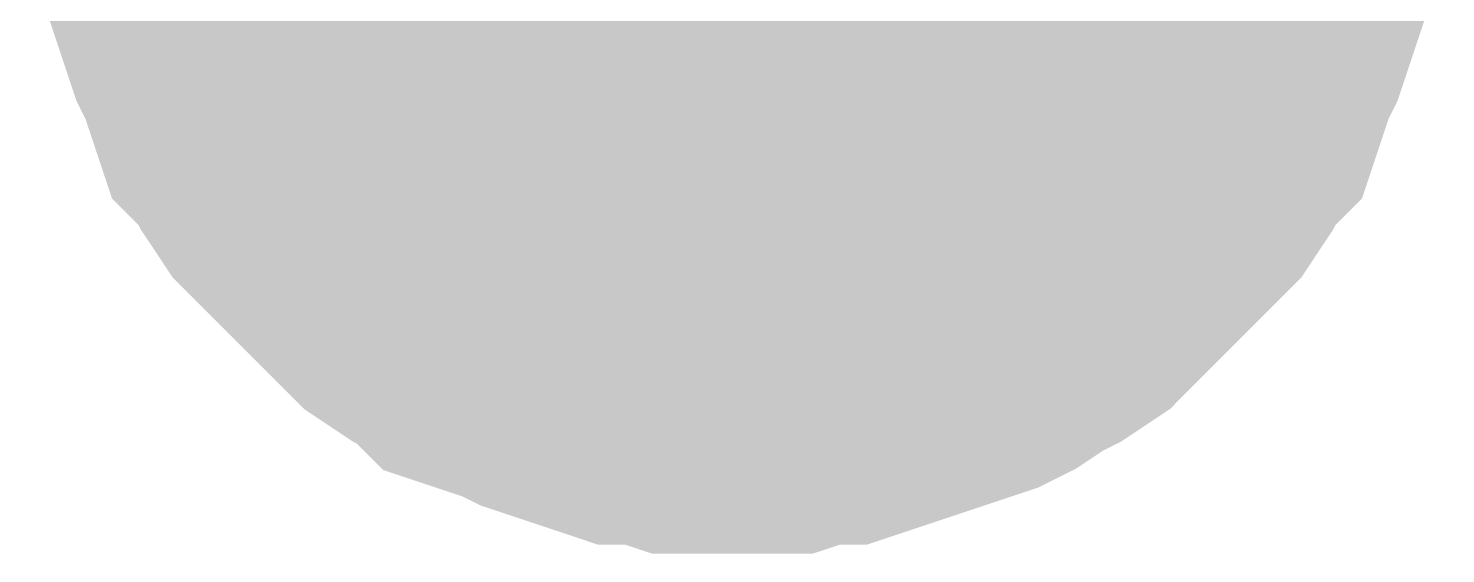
# Model space of a CAD drawing. Header units: inches. Extents: x 0 to 431, y 0 to 297.
# Drawn here: x 183.345 to 184.661, y 129.339 to 129.826 of the extents above; entities that cross this region are included whole.
import ezdxf

# ---------------------------------------------------------------- set-up
doc = ezdxf.new("R2010")
doc.units = ezdxf.units.IN
doc.layers.add('Sheet', color=255, linetype='Continuous')

msp = doc.modelspace()

# ---------------------------------------------------------------- linework, layer by layer
at = {"layer": 'Sheet'}
msp.add_lwpolyline([(183.7461, 130.0001, 0.508, 0.508, 1), (184.2541, 130.0001, 0.508, 0.508, 1)], format="xyseb", close=True, dxfattribs=at)
for points in [[(183.9991, 129.4887, 0.2997, 0.2997, 0), (183.9739, 129.4887, 0.2997, 0.2997, 0), (183.9487, 129.4887, 0.2997, 0.2997, 0), (183.9235, 129.4971, 0.2997, 0.2997, 0), (183.8983, 129.4971, 0.2997, 0.2997, 0), (183.8731, 129.5055, 0.2997, 0.2997, 0), (183.8479, 129.5139, 0.2997, 0.2997, 0), (183.8227, 129.5223, 0.2997, 0.2997, 0), (183.8059, 129.5307, 0.2997, 0.2997, 0), (183.7807, 129.5391, 0.2997, 0.2997, 0), (183.7555, 129.5475, 0.2997, 0.2997, 0), (183.7387, 129.5643, 0.2997, 0.2997, 0), (183.7219, 129.5727, 0.2997, 0.2997, 0), (183.6967, 129.5895, 0.2997, 0.2997, 0), (183.6799, 129.6063, 0.2997, 0.2997, 0), (183.6631, 129.6231, 0.2997, 0.2997, 0), (183.6463, 129.6399, 0.2997, 0.2997, 0), (183.6295, 129.6567, 0.2997, 0.2997, 0), (183.6127, 129.6735, 0.2997, 0.2997, 0), (183.5959, 129.6903, 0.2997, 0.2997, 0), (183.5791, 129.7156, 0.2997, 0.2997, 0), (183.5707, 129.7324, 0.2997, 0.2997, 0), (183.5539, 129.7492, 0.2997, 0.2997, 0), (183.5455, 129.7744, 0.2997, 0.2997, 0), (183.5371, 129.7996, 0.2997, 0.2997, 0), (183.5287, 129.8164, 0.2997, 0.2997, 0), (183.5203, 129.8416, 0.2997, 0.2997, 0), (183.5119, 129.8668, 0.2997, 0.2997, 0), (183.5035, 129.892, 0.2997, 0.2997, 0), (183.5035, 129.9172, 0.2997, 0.2997, 0), (183.4951, 129.9424, 0.2997, 0.2997, 0), (183.4951, 129.9676, 0.2997, 0.2997, 0), (183.4951, 129.9928, 0.2997, 0.2997, 0)], [(183.9991, 129.4887, 0.2997, 0.2997, 0), (183.9739, 129.4887, 0.2997, 0.2997, 0), (183.9487, 129.4887, 0.2997, 0.2997, 0), (183.9235, 129.4971, 0.2997, 0.2997, 0), (183.8983, 129.4971, 0.2997, 0.2997, 0), (183.8731, 129.5055, 0.2997, 0.2997, 0), (183.8479, 129.5139, 0.2997, 0.2997, 0), (183.8227, 129.5223, 0.2997, 0.2997, 0), (183.8059, 129.5307, 0.2997, 0.2997, 0), (183.7807, 129.5391, 0.2997, 0.2997, 0), (183.7555, 129.5475, 0.2997, 0.2997, 0), (183.7387, 129.5643, 0.2997, 0.2997, 0), (183.7219, 129.5727, 0.2997, 0.2997, 0), (183.6967, 129.5895, 0.2997, 0.2997, 0), (183.6799, 129.6063, 0.2997, 0.2997, 0), (183.6631, 129.6231, 0.2997, 0.2997, 0), (183.6463, 129.6399, 0.2997, 0.2997, 0), (183.6295, 129.6567, 0.2997, 0.2997, 0), (183.6127, 129.6735, 0.2997, 0.2997, 0), (183.5959, 129.6903, 0.2997, 0.2997, 0), (183.5791, 129.7156, 0.2997, 0.2997, 0), (183.5707, 129.7324, 0.2997, 0.2997, 0), (183.5539, 129.7492, 0.2997, 0.2997, 0), (183.5455, 129.7744, 0.2997, 0.2997, 0), (183.5371, 129.7996, 0.2997, 0.2997, 0), (183.5287, 129.8164, 0.2997, 0.2997, 0), (183.5203, 129.8416, 0.2997, 0.2997, 0), (183.5119, 129.8668, 0.2997, 0.2997, 0), (183.5035, 129.892, 0.2997, 0.2997, 0), (183.5035, 129.9172, 0.2997, 0.2997, 0), (183.4951, 129.9424, 0.2997, 0.2997, 0), (183.4951, 129.9676, 0.2997, 0.2997, 0), (183.4951, 129.9928, 0.2997, 0.2997, 0)], [(183.9991, 129.4887, 0.2997, 0.2997, 0), (183.9739, 129.4887, 0.2997, 0.2997, 0), (183.9487, 129.4887, 0.2997, 0.2997, 0), (183.9235, 129.4971, 0.2997, 0.2997, 0), (183.8983, 129.4971, 0.2997, 0.2997, 0), (183.8731, 129.5055, 0.2997, 0.2997, 0), (183.8479, 129.5139, 0.2997, 0.2997, 0), (183.8227, 129.5223, 0.2997, 0.2997, 0), (183.8059, 129.5307, 0.2997, 0.2997, 0), (183.7807, 129.5391, 0.2997, 0.2997, 0), (183.7555, 129.5475, 0.2997, 0.2997, 0), (183.7387, 129.5643, 0.2997, 0.2997, 0), (183.7219, 129.5727, 0.2997, 0.2997, 0), (183.6967, 129.5895, 0.2997, 0.2997, 0), (183.6799, 129.6063, 0.2997, 0.2997, 0), (183.6631, 129.6231, 0.2997, 0.2997, 0), (183.6463, 129.6399, 0.2997, 0.2997, 0), (183.6295, 129.6567, 0.2997, 0.2997, 0), (183.6127, 129.6735, 0.2997, 0.2997, 0), (183.5959, 129.6903, 0.2997, 0.2997, 0), (183.5791, 129.7156, 0.2997, 0.2997, 0), (183.5707, 129.7324, 0.2997, 0.2997, 0), (183.5539, 129.7492, 0.2997, 0.2997, 0), (183.5455, 129.7744, 0.2997, 0.2997, 0), (183.5371, 129.7996, 0.2997, 0.2997, 0), (183.5287, 129.8164, 0.2997, 0.2997, 0), (183.5203, 129.8416, 0.2997, 0.2997, 0), (183.5119, 129.8668, 0.2997, 0.2997, 0), (183.5035, 129.892, 0.2997, 0.2997, 0), (183.5035, 129.9172, 0.2997, 0.2997, 0), (183.4951, 129.9424, 0.2997, 0.2997, 0), (183.4951, 129.9676, 0.2997, 0.2997, 0), (183.4951, 129.9928, 0.2997, 0.2997, 0)], [(183.9991, 129.4887, 0.2997, 0.2997, 0), (183.9739, 129.4887, 0.2997, 0.2997, 0), (183.9487, 129.4887, 0.2997, 0.2997, 0), (183.9235, 129.4971, 0.2997, 0.2997, 0), (183.8983, 129.4971, 0.2997, 0.2997, 0), (183.8731, 129.5055, 0.2997, 0.2997, 0), (183.8479, 129.5139, 0.2997, 0.2997, 0), (183.8227, 129.5223, 0.2997, 0.2997, 0), (183.8059, 129.5307, 0.2997, 0.2997, 0), (183.7807, 129.5391, 0.2997, 0.2997, 0), (183.7555, 129.5475, 0.2997, 0.2997, 0), (183.7387, 129.5643, 0.2997, 0.2997, 0), (183.7219, 129.5727, 0.2997, 0.2997, 0), (183.6967, 129.5895, 0.2997, 0.2997, 0), (183.6799, 129.6063, 0.2997, 0.2997, 0), (183.6631, 129.6231, 0.2997, 0.2997, 0), (183.6463, 129.6399, 0.2997, 0.2997, 0), (183.6295, 129.6567, 0.2997, 0.2997, 0), (183.6127, 129.6735, 0.2997, 0.2997, 0), (183.5959, 129.6903, 0.2997, 0.2997, 0), (183.5791, 129.7156, 0.2997, 0.2997, 0), (183.5707, 129.7324, 0.2997, 0.2997, 0), (183.5539, 129.7492, 0.2997, 0.2997, 0), (183.5455, 129.7744, 0.2997, 0.2997, 0), (183.5371, 129.7996, 0.2997, 0.2997, 0), (183.5287, 129.8164, 0.2997, 0.2997, 0), (183.5203, 129.8416, 0.2997, 0.2997, 0), (183.5119, 129.8668, 0.2997, 0.2997, 0), (183.5035, 129.892, 0.2997, 0.2997, 0), (183.5035, 129.9172, 0.2997, 0.2997, 0), (183.4951, 129.9424, 0.2997, 0.2997, 0), (183.4951, 129.9676, 0.2997, 0.2997, 0), (183.4951, 129.9928, 0.2997, 0.2997, 0)], [(184.5116, 129.9928, 0.2997, 0.2997, 0), (184.5116, 129.9676, 0.2997, 0.2997, 0), (184.5116, 129.9424, 0.2997, 0.2997, 0), (184.5032, 129.9172, 0.2997, 0.2997, 0), (184.5032, 129.892, 0.2997, 0.2997, 0), (184.4948, 129.8668, 0.2997, 0.2997, 0), (184.4864, 129.8416, 0.2997, 0.2997, 0), (184.478, 129.8164, 0.2997, 0.2997, 0), (184.4696, 129.7996, 0.2997, 0.2997, 0), (184.4612, 129.7744, 0.2997, 0.2997, 0), (184.4528, 129.7492, 0.2997, 0.2997, 0), (184.436, 129.7324, 0.2997, 0.2997, 0), (184.4276, 129.7156, 0.2997, 0.2997, 0), (184.4108, 129.6903, 0.2997, 0.2997, 0), (184.394, 129.6735, 0.2997, 0.2997, 0), (184.3772, 129.6567, 0.2997, 0.2997, 0), (184.3604, 129.6399, 0.2997, 0.2997, 0), (184.3436, 129.6231, 0.2997, 0.2997, 0), (184.3268, 129.6063, 0.2997, 0.2997, 0), (184.31, 129.5895, 0.2997, 0.2997, 0), (184.2848, 129.5727, 0.2997, 0.2997, 0), (184.268, 129.5643, 0.2997, 0.2997, 0), (184.2428, 129.5475, 0.2997, 0.2997, 0), (184.226, 129.5391, 0.2997, 0.2997, 0), (184.2008, 129.5307, 0.2997, 0.2997, 0), (184.1756, 129.5223, 0.2997, 0.2997, 0), (184.1504, 129.5139, 0.2997, 0.2997, 0), (184.1252, 129.5055, 0.2997, 0.2997, 0), (184.1, 129.4971, 0.2997, 0.2997, 0), (184.0748, 129.4971, 0.2997, 0.2997, 0), (184.0495, 129.4887, 0.2997, 0.2997, 0), (184.0243, 129.4887, 0.2997, 0.2997, 0), (183.9991, 129.4887, 0.2997, 0.2997, 0)], [(184.5116, 129.9928, 0.2997, 0.2997, 0), (184.5116, 129.9676, 0.2997, 0.2997, 0), (184.5116, 129.9424, 0.2997, 0.2997, 0), (184.5032, 129.9172, 0.2997, 0.2997, 0), (184.5032, 129.892, 0.2997, 0.2997, 0), (184.4948, 129.8668, 0.2997, 0.2997, 0), (184.4864, 129.8416, 0.2997, 0.2997, 0), (184.478, 129.8164, 0.2997, 0.2997, 0), (184.4696, 129.7996, 0.2997, 0.2997, 0), (184.4612, 129.7744, 0.2997, 0.2997, 0), (184.4528, 129.7492, 0.2997, 0.2997, 0), (184.436, 129.7324, 0.2997, 0.2997, 0), (184.4276, 129.7156, 0.2997, 0.2997, 0), (184.4108, 129.6903, 0.2997, 0.2997, 0), (184.394, 129.6735, 0.2997, 0.2997, 0), (184.3772, 129.6567, 0.2997, 0.2997, 0), (184.3604, 129.6399, 0.2997, 0.2997, 0), (184.3436, 129.6231, 0.2997, 0.2997, 0), (184.3268, 129.6063, 0.2997, 0.2997, 0), (184.31, 129.5895, 0.2997, 0.2997, 0), (184.2848, 129.5727, 0.2997, 0.2997, 0), (184.268, 129.5643, 0.2997, 0.2997, 0), (184.2428, 129.5475, 0.2997, 0.2997, 0), (184.226, 129.5391, 0.2997, 0.2997, 0), (184.2008, 129.5307, 0.2997, 0.2997, 0), (184.1756, 129.5223, 0.2997, 0.2997, 0), (184.1504, 129.5139, 0.2997, 0.2997, 0), (184.1252, 129.5055, 0.2997, 0.2997, 0), (184.1, 129.4971, 0.2997, 0.2997, 0), (184.0748, 129.4971, 0.2997, 0.2997, 0), (184.0495, 129.4887, 0.2997, 0.2997, 0), (184.0243, 129.4887, 0.2997, 0.2997, 0), (183.9991, 129.4887, 0.2997, 0.2997, 0)], [(184.5116, 129.9928, 0.2997, 0.2997, 0), (184.5116, 129.9676, 0.2997, 0.2997, 0), (184.5116, 129.9424, 0.2997, 0.2997, 0), (184.5032, 129.9172, 0.2997, 0.2997, 0), (184.5032, 129.892, 0.2997, 0.2997, 0), (184.4948, 129.8668, 0.2997, 0.2997, 0), (184.4864, 129.8416, 0.2997, 0.2997, 0), (184.478, 129.8164, 0.2997, 0.2997, 0), (184.4696, 129.7996, 0.2997, 0.2997, 0), (184.4612, 129.7744, 0.2997, 0.2997, 0), (184.4528, 129.7492, 0.2997, 0.2997, 0), (184.436, 129.7324, 0.2997, 0.2997, 0), (184.4276, 129.7156, 0.2997, 0.2997, 0), (184.4108, 129.6903, 0.2997, 0.2997, 0), (184.394, 129.6735, 0.2997, 0.2997, 0), (184.3772, 129.6567, 0.2997, 0.2997, 0), (184.3604, 129.6399, 0.2997, 0.2997, 0), (184.3436, 129.6231, 0.2997, 0.2997, 0), (184.3268, 129.6063, 0.2997, 0.2997, 0), (184.31, 129.5895, 0.2997, 0.2997, 0), (184.2848, 129.5727, 0.2997, 0.2997, 0), (184.268, 129.5643, 0.2997, 0.2997, 0), (184.2428, 129.5475, 0.2997, 0.2997, 0), (184.226, 129.5391, 0.2997, 0.2997, 0), (184.2008, 129.5307, 0.2997, 0.2997, 0), (184.1756, 129.5223, 0.2997, 0.2997, 0), (184.1504, 129.5139, 0.2997, 0.2997, 0), (184.1252, 129.5055, 0.2997, 0.2997, 0), (184.1, 129.4971, 0.2997, 0.2997, 0), (184.0748, 129.4971, 0.2997, 0.2997, 0), (184.0495, 129.4887, 0.2997, 0.2997, 0), (184.0243, 129.4887, 0.2997, 0.2997, 0), (183.9991, 129.4887, 0.2997, 0.2997, 0)], [(184.5116, 129.9928, 0.2997, 0.2997, 0), (184.5116, 129.9676, 0.2997, 0.2997, 0), (184.5116, 129.9424, 0.2997, 0.2997, 0), (184.5032, 129.9172, 0.2997, 0.2997, 0), (184.5032, 129.892, 0.2997, 0.2997, 0), (184.4948, 129.8668, 0.2997, 0.2997, 0), (184.4864, 129.8416, 0.2997, 0.2997, 0), (184.478, 129.8164, 0.2997, 0.2997, 0), (184.4696, 129.7996, 0.2997, 0.2997, 0), (184.4612, 129.7744, 0.2997, 0.2997, 0), (184.4528, 129.7492, 0.2997, 0.2997, 0), (184.436, 129.7324, 0.2997, 0.2997, 0), (184.4276, 129.7156, 0.2997, 0.2997, 0), (184.4108, 129.6903, 0.2997, 0.2997, 0), (184.394, 129.6735, 0.2997, 0.2997, 0), (184.3772, 129.6567, 0.2997, 0.2997, 0), (184.3604, 129.6399, 0.2997, 0.2997, 0), (184.3436, 129.6231, 0.2997, 0.2997, 0), (184.3268, 129.6063, 0.2997, 0.2997, 0), (184.31, 129.5895, 0.2997, 0.2997, 0), (184.2848, 129.5727, 0.2997, 0.2997, 0), (184.268, 129.5643, 0.2997, 0.2997, 0), (184.2428, 129.5475, 0.2997, 0.2997, 0), (184.226, 129.5391, 0.2997, 0.2997, 0), (184.2008, 129.5307, 0.2997, 0.2997, 0), (184.1756, 129.5223, 0.2997, 0.2997, 0), (184.1504, 129.5139, 0.2997, 0.2997, 0), (184.1252, 129.5055, 0.2997, 0.2997, 0), (184.1, 129.4971, 0.2997, 0.2997, 0), (184.0748, 129.4971, 0.2997, 0.2997, 0), (184.0495, 129.4887, 0.2997, 0.2997, 0), (184.0243, 129.4887, 0.2997, 0.2997, 0), (183.9991, 129.4887, 0.2997, 0.2997, 0)], [(183.9991, 129.4887, 0.0991, 0.0991, 0), (183.9739, 129.4887, 0.0991, 0.0991, 0), (183.9487, 129.4887, 0.0991, 0.0991, 0), (183.9235, 129.4971, 0.0991, 0.0991, 0), (183.8983, 129.4971, 0.0991, 0.0991, 0), (183.8731, 129.5055, 0.0991, 0.0991, 0), (183.8479, 129.5139, 0.0991, 0.0991, 0), (183.8227, 129.5223, 0.0991, 0.0991, 0), (183.8059, 129.5307, 0.0991, 0.0991, 0), (183.7807, 129.5391, 0.0991, 0.0991, 0), (183.7555, 129.5475, 0.0991, 0.0991, 0), (183.7387, 129.5643, 0.0991, 0.0991, 0), (183.7219, 129.5727, 0.0991, 0.0991, 0), (183.6967, 129.5895, 0.0991, 0.0991, 0), (183.6799, 129.6063, 0.0991, 0.0991, 0), (183.6631, 129.6231, 0.0991, 0.0991, 0), (183.6463, 129.6399, 0.0991, 0.0991, 0), (183.6295, 129.6567, 0.0991, 0.0991, 0), (183.6127, 129.6735, 0.0991, 0.0991, 0), (183.5959, 129.6903, 0.0991, 0.0991, 0), (183.5791, 129.7156, 0.0991, 0.0991, 0), (183.5707, 129.7324, 0.0991, 0.0991, 0), (183.5539, 129.7492, 0.0991, 0.0991, 0), (183.5455, 129.7744, 0.0991, 0.0991, 0), (183.5371, 129.7996, 0.0991, 0.0991, 0), (183.5287, 129.8164, 0.0991, 0.0991, 0), (183.5203, 129.8416, 0.0991, 0.0991, 0), (183.5119, 129.8668, 0.0991, 0.0991, 0), (183.5035, 129.892, 0.0991, 0.0991, 0)], [(183.9991, 129.4887, 0.0991, 0.0991, 0), (183.9739, 129.4887, 0.0991, 0.0991, 0), (183.9487, 129.4887, 0.0991, 0.0991, 0), (183.9235, 129.4971, 0.0991, 0.0991, 0), (183.8983, 129.4971, 0.0991, 0.0991, 0), (183.8731, 129.5055, 0.0991, 0.0991, 0), (183.8479, 129.5139, 0.0991, 0.0991, 0), (183.8227, 129.5223, 0.0991, 0.0991, 0), (183.8059, 129.5307, 0.0991, 0.0991, 0), (183.7807, 129.5391, 0.0991, 0.0991, 0), (183.7555, 129.5475, 0.0991, 0.0991, 0), (183.7387, 129.5643, 0.0991, 0.0991, 0), (183.7219, 129.5727, 0.0991, 0.0991, 0), (183.6967, 129.5895, 0.0991, 0.0991, 0), (183.6799, 129.6063, 0.0991, 0.0991, 0), (183.6631, 129.6231, 0.0991, 0.0991, 0), (183.6463, 129.6399, 0.0991, 0.0991, 0), (183.6295, 129.6567, 0.0991, 0.0991, 0), (183.6127, 129.6735, 0.0991, 0.0991, 0), (183.5959, 129.6903, 0.0991, 0.0991, 0), (183.5791, 129.7156, 0.0991, 0.0991, 0), (183.5707, 129.7324, 0.0991, 0.0991, 0), (183.5539, 129.7492, 0.0991, 0.0991, 0), (183.5455, 129.7744, 0.0991, 0.0991, 0), (183.5371, 129.7996, 0.0991, 0.0991, 0), (183.5287, 129.8164, 0.0991, 0.0991, 0), (183.5203, 129.8416, 0.0991, 0.0991, 0), (183.5119, 129.8668, 0.0991, 0.0991, 0), (183.5035, 129.892, 0.0991, 0.0991, 0)], [(183.9991, 129.4887, 0.0991, 0.0991, 0), (183.9739, 129.4887, 0.0991, 0.0991, 0), (183.9487, 129.4887, 0.0991, 0.0991, 0), (183.9235, 129.4971, 0.0991, 0.0991, 0), (183.8983, 129.4971, 0.0991, 0.0991, 0), (183.8731, 129.5055, 0.0991, 0.0991, 0), (183.8479, 129.5139, 0.0991, 0.0991, 0), (183.8227, 129.5223, 0.0991, 0.0991, 0), (183.8059, 129.5307, 0.0991, 0.0991, 0), (183.7807, 129.5391, 0.0991, 0.0991, 0), (183.7555, 129.5475, 0.0991, 0.0991, 0), (183.7387, 129.5643, 0.0991, 0.0991, 0), (183.7219, 129.5727, 0.0991, 0.0991, 0), (183.6967, 129.5895, 0.0991, 0.0991, 0), (183.6799, 129.6063, 0.0991, 0.0991, 0), (183.6631, 129.6231, 0.0991, 0.0991, 0), (183.6463, 129.6399, 0.0991, 0.0991, 0), (183.6295, 129.6567, 0.0991, 0.0991, 0), (183.6127, 129.6735, 0.0991, 0.0991, 0), (183.5959, 129.6903, 0.0991, 0.0991, 0), (183.5791, 129.7156, 0.0991, 0.0991, 0), (183.5707, 129.7324, 0.0991, 0.0991, 0), (183.5539, 129.7492, 0.0991, 0.0991, 0), (183.5455, 129.7744, 0.0991, 0.0991, 0), (183.5371, 129.7996, 0.0991, 0.0991, 0), (183.5287, 129.8164, 0.0991, 0.0991, 0), (183.5203, 129.8416, 0.0991, 0.0991, 0), (183.5119, 129.8668, 0.0991, 0.0991, 0), (183.5035, 129.892, 0.0991, 0.0991, 0)], [(183.9991, 129.4887, 0.0991, 0.0991, 0), (183.9739, 129.4887, 0.0991, 0.0991, 0), (183.9487, 129.4887, 0.0991, 0.0991, 0), (183.9235, 129.4971, 0.0991, 0.0991, 0), (183.8983, 129.4971, 0.0991, 0.0991, 0), (183.8731, 129.5055, 0.0991, 0.0991, 0), (183.8479, 129.5139, 0.0991, 0.0991, 0), (183.8227, 129.5223, 0.0991, 0.0991, 0), (183.8059, 129.5307, 0.0991, 0.0991, 0), (183.7807, 129.5391, 0.0991, 0.0991, 0), (183.7555, 129.5475, 0.0991, 0.0991, 0), (183.7387, 129.5643, 0.0991, 0.0991, 0), (183.7219, 129.5727, 0.0991, 0.0991, 0), (183.6967, 129.5895, 0.0991, 0.0991, 0), (183.6799, 129.6063, 0.0991, 0.0991, 0), (183.6631, 129.6231, 0.0991, 0.0991, 0), (183.6463, 129.6399, 0.0991, 0.0991, 0), (183.6295, 129.6567, 0.0991, 0.0991, 0), (183.6127, 129.6735, 0.0991, 0.0991, 0), (183.5959, 129.6903, 0.0991, 0.0991, 0), (183.5791, 129.7156, 0.0991, 0.0991, 0), (183.5707, 129.7324, 0.0991, 0.0991, 0), (183.5539, 129.7492, 0.0991, 0.0991, 0), (183.5455, 129.7744, 0.0991, 0.0991, 0), (183.5371, 129.7996, 0.0991, 0.0991, 0), (183.5287, 129.8164, 0.0991, 0.0991, 0), (183.5203, 129.8416, 0.0991, 0.0991, 0), (183.5119, 129.8668, 0.0991, 0.0991, 0), (183.5035, 129.892, 0.0991, 0.0991, 0)], [(184.5032, 129.892, 0.0991, 0.0991, 0), (184.4948, 129.8668, 0.0991, 0.0991, 0), (184.4864, 129.8416, 0.0991, 0.0991, 0), (184.478, 129.8164, 0.0991, 0.0991, 0), (184.4696, 129.7996, 0.0991, 0.0991, 0), (184.4612, 129.7744, 0.0991, 0.0991, 0), (184.4528, 129.7492, 0.0991, 0.0991, 0), (184.436, 129.7324, 0.0991, 0.0991, 0), (184.4276, 129.7156, 0.0991, 0.0991, 0), (184.4108, 129.6903, 0.0991, 0.0991, 0), (184.394, 129.6735, 0.0991, 0.0991, 0), (184.3772, 129.6567, 0.0991, 0.0991, 0), (184.3604, 129.6399, 0.0991, 0.0991, 0), (184.3436, 129.6231, 0.0991, 0.0991, 0), (184.3268, 129.6063, 0.0991, 0.0991, 0), (184.31, 129.5895, 0.0991, 0.0991, 0), (184.2848, 129.5727, 0.0991, 0.0991, 0), (184.268, 129.5643, 0.0991, 0.0991, 0), (184.2428, 129.5475, 0.0991, 0.0991, 0), (184.226, 129.5391, 0.0991, 0.0991, 0), (184.2008, 129.5307, 0.0991, 0.0991, 0), (184.1756, 129.5223, 0.0991, 0.0991, 0), (184.1504, 129.5139, 0.0991, 0.0991, 0), (184.1252, 129.5055, 0.0991, 0.0991, 0), (184.1, 129.4971, 0.0991, 0.0991, 0), (184.0748, 129.4971, 0.0991, 0.0991, 0), (184.0495, 129.4887, 0.0991, 0.0991, 0), (184.0243, 129.4887, 0.0991, 0.0991, 0), (183.9991, 129.4887, 0.0991, 0.0991, 0)], [(184.5032, 129.892, 0.0991, 0.0991, 0), (184.4948, 129.8668, 0.0991, 0.0991, 0), (184.4864, 129.8416, 0.0991, 0.0991, 0), (184.478, 129.8164, 0.0991, 0.0991, 0), (184.4696, 129.7996, 0.0991, 0.0991, 0), (184.4612, 129.7744, 0.0991, 0.0991, 0), (184.4528, 129.7492, 0.0991, 0.0991, 0), (184.436, 129.7324, 0.0991, 0.0991, 0), (184.4276, 129.7156, 0.0991, 0.0991, 0), (184.4108, 129.6903, 0.0991, 0.0991, 0), (184.394, 129.6735, 0.0991, 0.0991, 0), (184.3772, 129.6567, 0.0991, 0.0991, 0), (184.3604, 129.6399, 0.0991, 0.0991, 0), (184.3436, 129.6231, 0.0991, 0.0991, 0), (184.3268, 129.6063, 0.0991, 0.0991, 0), (184.31, 129.5895, 0.0991, 0.0991, 0), (184.2848, 129.5727, 0.0991, 0.0991, 0), (184.268, 129.5643, 0.0991, 0.0991, 0), (184.2428, 129.5475, 0.0991, 0.0991, 0), (184.226, 129.5391, 0.0991, 0.0991, 0), (184.2008, 129.5307, 0.0991, 0.0991, 0), (184.1756, 129.5223, 0.0991, 0.0991, 0), (184.1504, 129.5139, 0.0991, 0.0991, 0), (184.1252, 129.5055, 0.0991, 0.0991, 0), (184.1, 129.4971, 0.0991, 0.0991, 0), (184.0748, 129.4971, 0.0991, 0.0991, 0), (184.0495, 129.4887, 0.0991, 0.0991, 0), (184.0243, 129.4887, 0.0991, 0.0991, 0), (183.9991, 129.4887, 0.0991, 0.0991, 0)], [(184.5032, 129.892, 0.0991, 0.0991, 0), (184.4948, 129.8668, 0.0991, 0.0991, 0), (184.4864, 129.8416, 0.0991, 0.0991, 0), (184.478, 129.8164, 0.0991, 0.0991, 0), (184.4696, 129.7996, 0.0991, 0.0991, 0), (184.4612, 129.7744, 0.0991, 0.0991, 0), (184.4528, 129.7492, 0.0991, 0.0991, 0), (184.436, 129.7324, 0.0991, 0.0991, 0), (184.4276, 129.7156, 0.0991, 0.0991, 0), (184.4108, 129.6903, 0.0991, 0.0991, 0), (184.394, 129.6735, 0.0991, 0.0991, 0), (184.3772, 129.6567, 0.0991, 0.0991, 0), (184.3604, 129.6399, 0.0991, 0.0991, 0), (184.3436, 129.6231, 0.0991, 0.0991, 0), (184.3268, 129.6063, 0.0991, 0.0991, 0), (184.31, 129.5895, 0.0991, 0.0991, 0), (184.2848, 129.5727, 0.0991, 0.0991, 0), (184.268, 129.5643, 0.0991, 0.0991, 0), (184.2428, 129.5475, 0.0991, 0.0991, 0), (184.226, 129.5391, 0.0991, 0.0991, 0), (184.2008, 129.5307, 0.0991, 0.0991, 0), (184.1756, 129.5223, 0.0991, 0.0991, 0), (184.1504, 129.5139, 0.0991, 0.0991, 0), (184.1252, 129.5055, 0.0991, 0.0991, 0), (184.1, 129.4971, 0.0991, 0.0991, 0), (184.0748, 129.4971, 0.0991, 0.0991, 0), (184.0495, 129.4887, 0.0991, 0.0991, 0), (184.0243, 129.4887, 0.0991, 0.0991, 0), (183.9991, 129.4887, 0.0991, 0.0991, 0)], [(184.5032, 129.892, 0.0991, 0.0991, 0), (184.4948, 129.8668, 0.0991, 0.0991, 0), (184.4864, 129.8416, 0.0991, 0.0991, 0), (184.478, 129.8164, 0.0991, 0.0991, 0), (184.4696, 129.7996, 0.0991, 0.0991, 0), (184.4612, 129.7744, 0.0991, 0.0991, 0), (184.4528, 129.7492, 0.0991, 0.0991, 0), (184.436, 129.7324, 0.0991, 0.0991, 0), (184.4276, 129.7156, 0.0991, 0.0991, 0), (184.4108, 129.6903, 0.0991, 0.0991, 0), (184.394, 129.6735, 0.0991, 0.0991, 0), (184.3772, 129.6567, 0.0991, 0.0991, 0), (184.3604, 129.6399, 0.0991, 0.0991, 0), (184.3436, 129.6231, 0.0991, 0.0991, 0), (184.3268, 129.6063, 0.0991, 0.0991, 0), (184.31, 129.5895, 0.0991, 0.0991, 0), (184.2848, 129.5727, 0.0991, 0.0991, 0), (184.268, 129.5643, 0.0991, 0.0991, 0), (184.2428, 129.5475, 0.0991, 0.0991, 0), (184.226, 129.5391, 0.0991, 0.0991, 0), (184.2008, 129.5307, 0.0991, 0.0991, 0), (184.1756, 129.5223, 0.0991, 0.0991, 0), (184.1504, 129.5139, 0.0991, 0.0991, 0), (184.1252, 129.5055, 0.0991, 0.0991, 0), (184.1, 129.4971, 0.0991, 0.0991, 0), (184.0748, 129.4971, 0.0991, 0.0991, 0), (184.0495, 129.4887, 0.0991, 0.0991, 0), (184.0243, 129.4887, 0.0991, 0.0991, 0), (183.9991, 129.4887, 0.0991, 0.0991, 0)]]:
    msp.add_lwpolyline(points, format="xyseb", dxfattribs=at)

doc.saveas('drawing.dxf')
